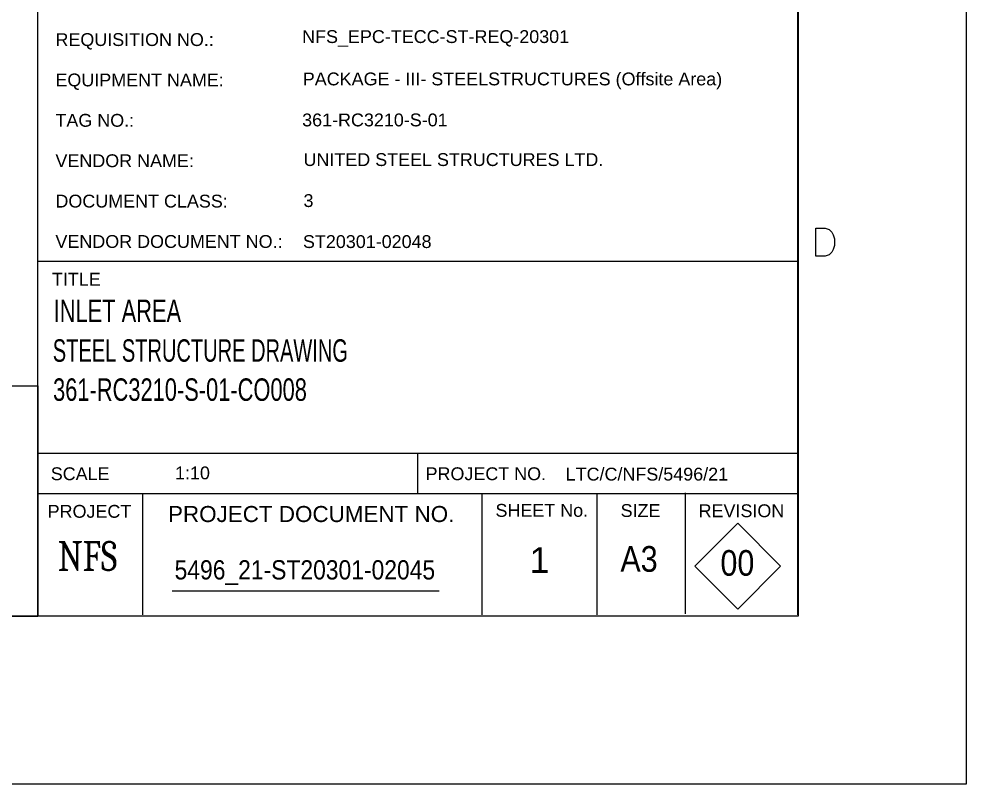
# Model space of a CAD drawing. Header units: millimetres. Extents: x -181 to 239, y -54 to 243.
# Drawn here: x 154.3 to 238.8, y -53.6 to 14.7 of the extents above; entities that cross this region are included whole.
import ezdxf

# ---------------------------------------------------------------- set-up
doc = ezdxf.new("R2010")
doc.units = ezdxf.units.MM
doc.styles.add('Arial', font='ARIAL.TTF', dxfattribs={"height": 0.2})
doc.styles.add('Arial Narrow', font='ARIALN.TTF', dxfattribs={"height": 0.2})
doc.styles.add('Cambria', font='CAMBRIA.TTC', dxfattribs={"height": 0.2})

# ---------------------------------------------------------------- blocks, each defined once
blk = doc.blocks.new('Unknown-234525213-26950')
at = {"color": 7, "linetype": 'Continuous'}
for p, q in [((155.938, -38.639), (155.938, 124.4)), ((223.809, -38.519), (223.809, 124.4)), ((155.938, -6.973), (223.831, -6.973)), ((155.938, -24.101), (223.831, -24.101)), ((189.888, -27.706), (189.888, -24.101)), ((155.938, -27.706), (223.831, -27.706)), ((165.319, -38.519), (165.319, -27.706)), ((195.616, -38.519), (195.616, -27.706)), ((205.879, -38.519), (205.879, -27.706)), ((213.773, -38.459), (213.773, -27.646)), ((218.446, -30.365), (214.624, -34.193)), ((222.274, -34.193), (218.446, -30.365)), ((214.624, -34.193), (218.446, -38.015)), ((218.446, -38.015), (222.274, -34.193)), ((167.938, -36.385), (191.775, -36.385))]:
    blk.add_line(p, q, dxfattribs=at)
at = {"color": 6, "linetype": 'Continuous', "style": 'Arial'}
for s, height, p in [('NFS_EPC-TECC-ST-REQ-20301', 1.14609, (179.544, 12.511)), ('PACKAGE - III- STEELSTRUCTURES (Offsite Area)', 1.14609, (179.604, 8.731)), ('361-RC3210-S-01', 1.14609, (179.544, 5.071)), ('UNITED STEEL STRUCTURES LTD.', 1.14609, (179.664, 1.531)), ('3', 1.146, (179.664, -2.129)), ('ST20301-02048', 1.14609, (179.616, -5.789)), ('1', 2.292, (199.851, -34.789))]:
    blk.add_text(s, height=height, dxfattribs=at).set_placement(p)
at = {"color": 7, "linetype": 'Continuous', "style": 'Arial'}
for s, height, p in [('REQUISITION NO.:', 1.14609, (157.513, 12.244)), ('EQUIPMENT NAME:', 1.14609, (157.513, 8.64)), ('TAG NO.:', 1.1461, (157.513, 5.035)), ('VENDOR NAME:', 1.14609, (157.513, 1.43)), ('DOCUMENT CLASS:', 1.14609, (157.513, -2.174)), ('VENDOR DOCUMENT NO.:', 1.14609, (157.513, -5.779)), ('TITLE', 1.1461, (157.197, -9.143)), ('SCALE', 1.1461, (157.095, -26.512)), ('PROJECT NO.', 1.14609, (190.564, -26.512)), ('LTC/C/NFS/5496/21', 1.14609, (203.077, -26.545)), ('PROJECT', 1.1461, (156.817, -29.869)), ('SHEET No.', 1.1461, (196.808, -29.783)), ('SIZE', 1.1461, (207.982, -29.797)), ('REVISION', 1.1461, (214.948, -29.816)), ('PROJECT DOCUMENT NO.', 1.43262, (167.567, -30.25))]:
    blk.add_text(s, height=height, dxfattribs=at).set_placement(p)
at = {"color": 6}
for s, height, style, width, p in [('INLET AREA', 2.0043, 'Arial Narrow', 0.85, (157.353, -12.4)), ('STEEL STRUCTURE DRAWING', 2.0043, 'Arial Narrow', 0.78, (157.275, -15.941)), ('361-RC3210-S-01-CO008', 2.0043, 'Arial Narrow', 0.85, (157.301, -19.431)), ('00', 2.2922, 'Arial', 0.85, (216.898, -35.045)), ('5496_21-ST20301-02045', 1.71914, 'Arial', 0.85, (168.153, -35.377))]:
    blk.add_text(s, height=height, dxfattribs=dict(at, style=style, width=width)).set_placement(p)
at = {"color": 6, "style": 'Arial'}
blk.add_text('1:10', height=1.1461, dxfattribs=at).set_placement((168.193, -26.436))
at = {"color": 7, "linetype": 'Continuous', "style": 'Cambria', "width": 0.799991}
blk.add_text('NFS', height=2.6694, dxfattribs=at).set_placement((157.731, -34.619))
at = {"color": 6, "linetype": 'Continuous', "style": 'Arial', "width": 0.85}
blk.add_text('A3', height=2.2922, dxfattribs=at).set_placement((207.962, -34.69))
blk = doc.blocks.new('Unknown-234525213-26952')
at = {"linetype": 'Continuous'}
for points in [[(128.656, -26.528), (129.187, -25.604), (128.178, -25.604)], [(137.386, -26.673), (137.917, -25.748), (136.909, -25.748)]]:
    blk.add_hatch(color=7, dxfattribs=at).paths.add_polyline_path(points)
at = {"color": 7, "linetype": 'Continuous'}
for p, q in [((87.532, -18.089), (87.532, -38.639)), ((87.532, -18.089), (155.938, -18.089)), ((155.938, -18.089), (155.938, -38.639)), ((87.532, -38.639), (155.938, -38.639))]:
    blk.add_line(p, q, dxfattribs=at)
at = {"color": 3, "linetype": 'Continuous'}
for p, q in [((136.91, -25.749), (137.383, -26.667)), ((137.917, -25.749), (137.387, -26.672))]:
    blk.add_line(p, q, dxfattribs=at)
at = {"color": 7, "linetype": 'Continuous'}
for centre in [(128.683, -25.928), (137.413, -26.073)]:
    blk.add_circle(centre, 0.6, dxfattribs=at)
at = {"color": 7, "linetype": 'Continuous', "style": 'Arial'}
for s, height, width, p in [('1. ACCUMULATIVE DIMENSIONS ARE TAKEN FROM THE "RD" LINE.    积累尺寸是根据这线 "RD" 开始计算。', 1.14609, 0.65892, (88.282, -19.965)), ('2. ALL GAS RE-ENTRANT CUTS WILL HAVE A RADIUS OF 10mm U.N.O.', 1.14609, 0.617738, (88.282, -22.215)), ('所有气割直角切口要有10mm 的半径，除另有所指。', 1.14609, 0.541875, (123.629, -22.215)), ('3. ALL SUBMARKS THIS SHEET TO BE PREFIXED (                                 ).    这张图样的所有副标记前面要加 (                                  )。', 1.146094, 0.65892, (88.282, -24.325)), ('4. ASSEMBLY MARK TO BE STAMPED ON THE FACE WHERE INDICATED THUS      .    构件号打在      标记面上。', 1.14609, 0.65892, (88.236, -26.573)), ('5. ">" DENOTES THE TOUCH FACE OF MEMBERS, SHOP MUST SPOT THEM.    " > " 为构件结合面，工厂需标识出来。', 1.14609, 0.65892, (88.282, -28.803)), ('6. ALL THE DIAMETER OF SCALLOP IS 25mm U.N.O.  所有扇形倒角半径都是25mm，除另有所指。', 1.14609, 0.65892, (88.362, -30.911)), ('7. ALL WELDS SHALL BE CONTINUOUS, U.N.O.   所有焊缝都是连续焊缝，除另有所指。', 1.14609, 0.65892, (88.389, -33.146)), ('8. SEAL WELDS OF 3MM FILLET WELD SHALL BE PROVIDED IN WELDED CONNECTIONS.   焊接节点里的封焊是3mm角焊缝。', 1.14609, 0.65892, (88.371, -35.248)), ('9. TEMPORARY BOLTS SHALL BE RED COATED TO DISTIGUISH FROM THE PERMANENT BOLT.   临时螺栓应涂红油漆，以区别与永久螺栓。', 1.14609, 0.55892, (88.379, -37.303))]:
    blk.add_text(s, height=height, dxfattribs=dict(at, width=width)).set_placement(p)
at = {"color": 3, "linetype": 'Continuous', "style": 'Arial', "width": 0.7}
for p in [(113.65, -24.473), (140.872, -24.442)]:
    blk.add_text('361-RC3210-S-01', height=1.14609, dxfattribs=at).set_placement(p)
blk = doc.blocks.new('Unknown-234525213-26958')
at = {"color": 7, "linetype": 'Continuous'}
for p, q in [((238.831, 243.361), (238.831, -53.639)), ((223.831, 228.361), (223.831, -38.639)), ((225.42, -6.514), (225.42, -4.014)), ((225.42, -4.014), (226.253, -4.014)), ((226.253, -4.014), (226.61, -4.133)), ((226.61, -4.133), (226.848, -4.371)), ((226.848, -4.371), (226.967, -4.609)), ((226.967, -4.609), (227.086, -4.966)), ((227.086, -4.966), (227.086, -5.562)), ((226.967, -5.919), (226.848, -6.157)), ((227.086, -5.562), (226.967, -5.919)), ((226.253, -6.514), (225.42, -6.514)), ((226.61, -6.395), (226.253, -6.514)), ((226.848, -6.157), (226.61, -6.395)), ((223.831, -38.639), (-156.169, -38.639)), ((238.831, -53.639), (-181.169, -53.639))]:
    blk.add_line(p, q, dxfattribs=at)

msp = doc.modelspace()

# ---------------------------------------------------------------- block references
for name in ['Unknown-234525213-26958', 'Unknown-234525213-26950', 'Unknown-234525213-26952']:
    msp.add_blockref(name, (0, 0))

doc.saveas('drawing.dxf')
